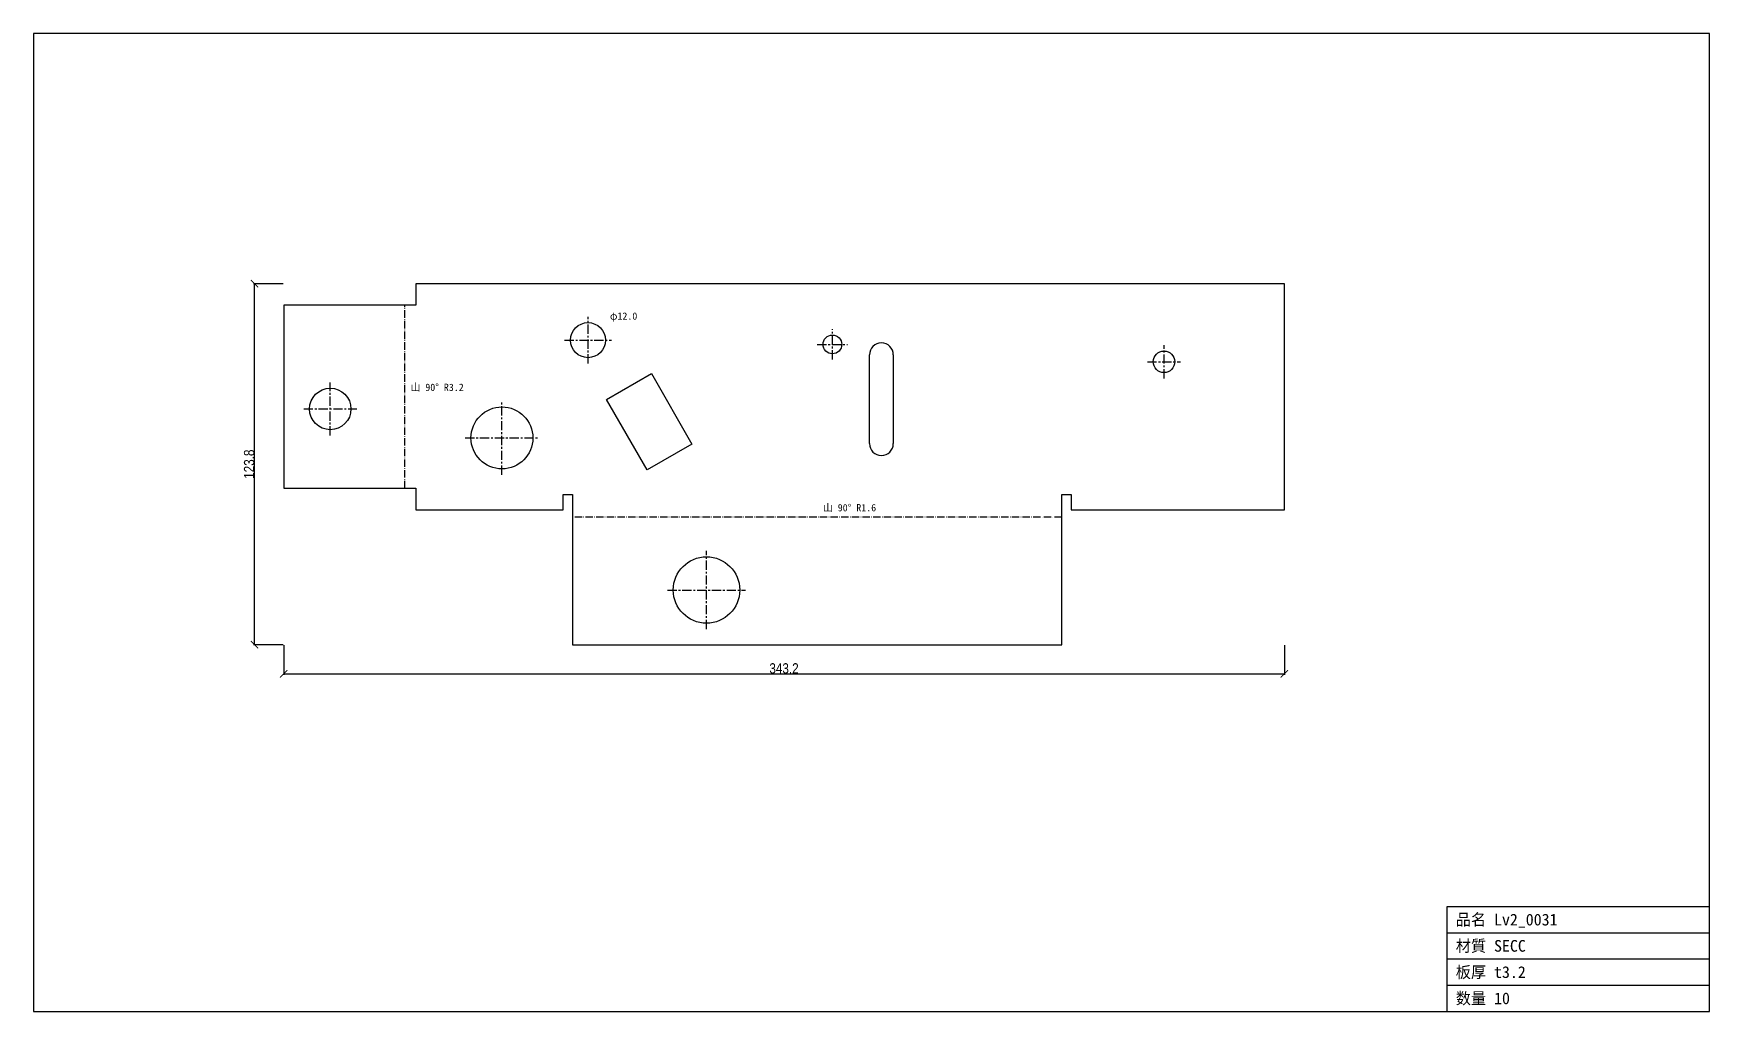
# Model space of a CAD drawing. Header units: millimetres. Extents: x -131 to 444, y -172 to 163.
import ezdxf

# ---------------------------------------------------------------- set-up
doc = ezdxf.new("R2010")
doc.units = ezdxf.units.MM
doc.linetypes.add('CENTER', pattern=[5.08, 3.175, -0.635, 0.635, -0.635])
doc.linetypes.add('DASHDOT', pattern=[3.556, 2.54, -0.508, 0, -0.508])
for name, color, linetype in [('中心線', 7, 'Continuous'), ('図枠', 7, 'Continuous'), ('外形', 7, 'Continuous'), ('寸法', 7, 'Continuous'), ('文字', 7, 'Continuous'), ('曲げ線', 7, 'Continuous')]:
    doc.layers.add(name, color=color, linetype=linetype)
doc.styles.add('OpenSansCondensed-Light', font='OpenSansCondensed-Light.ttf')
doc.dimstyles.new('EZDXF', dxfattribs={"dimtxt": 0.25, "dimasz": 0.175, "dimexe": 0.375, "dimexo": 0.125, "dimgap": 0.1, "dimtad": 1, "dimlfac": 100, "dimzin": 12, "dimdsep": 46, "dimtxsty": 'OpenSansCondensed-Light', "dimblk": 'ARCHTICK', "dimcen": 2.5, "dimazin": 3, "dimtfac": 0.5, "dimtmove": 2, "dimatfit": 3})

# ---------------------------------------------------------------- blocks, each defined once
blk = doc.blocks.new('_ARCHTICK')
at = {"color": 0, "linetype": 'BYBLOCK', "const_width": 0.15}
blk.add_lwpolyline([(-0.5, -0.5), (0.5, 0.5)], dxfattribs=at)

msp = doc.modelspace()

# ---------------------------------------------------------------- linework, layer by layer
at = {"layer": '中心線', "color": 1, "linetype": 'CENTER'}
for p, q in [((59.1, 50.19), (59.1, 66.21)), ((51.09, 58.2), (67.11, 58.2)), ((142.91, 51.54), (142.91, 61.97)), ((137.69, 56.75), (148.12, 56.75)), ((256.63, 45.08), (256.63, 56.48)), ((250.93, 50.78), (262.33, 50.78)), ((-29.29, 25.51), (-29.29, 43.72)), ((-38.39, 34.61), (-20.18, 34.61)), ((29.59, 12.04), (29.59, 37.3)), ((16.96, 24.67), (42.22, 24.67)), ((99.73, -40.88), (99.73, -14.09)), ((86.33, -27.48), (113.12, -27.48))]:
    msp.add_line(p, q, dxfattribs=at)
at = {"layer": '図枠'}
for p, q in [((443.68, 163.35), (-131.05, 163.35)), ((-131.05, 163.35), (-131.05, -172.01)), ((443.68, -172.01), (443.68, 163.35)), ((353.68, -172.01), (353.68, -136.01)), ((353.68, -136.01), (443.68, -136.01)), ((353.68, -145.01), (443.68, -145.01)), ((353.68, -154.01), (443.68, -154.01)), ((353.68, -163.01), (443.68, -163.01)), ((-131.05, -172.01), (443.68, -172.01))]:
    msp.add_line(p, q, dxfattribs=at)
at = {"layer": '外形'}
for p, q in [((297.89, 77.57), (0, 77.57)), ((0, 77.57), (0, 70.17)), ((297.89, 0), (297.89, 77.57)), ((0, 70.17), (-45.26, 70.17)), ((-45.26, 70.17), (-45.26, 7.4)), ((155.62, 22.72), (155.62, 53.19)), ((163.78, 53.19), (163.78, 22.72)), ((65.47, 37.84), (80.82, 46.71)), ((80.82, 46.71), (94.75, 22.58)), ((79.4, 13.71), (65.47, 37.84)), ((94.75, 22.58), (79.4, 13.71)), ((-45.26, 7.4), (0, 7.4)), ((0, 7.4), (0, 0)), ((0, 0), (50.54, 0)), ((50.54, 0), (50.54, 5.3)), ((50.54, 5.3), (53.74, 5.3)), ((53.74, 5.3), (53.74, -46.23)), ((221.6, -46.23), (221.6, 5.3)), ((221.6, 5.3), (224.8, 5.3)), ((224.8, 5.3), (224.8, 0)), ((224.8, 0), (297.89, 0)), ((53.74, -46.23), (221.6, -46.23))]:
    msp.add_line(p, q, dxfattribs=at)
for centre, radius in [((59.1, 58.2), 6.01), ((142.91, 56.75), 3.21), ((256.63, 50.78), 3.7), ((-29.29, 34.61), 7.11), ((29.59, 24.67), 10.63), ((99.73, -27.48), 11.39)]:
    msp.add_circle(centre, radius, dxfattribs=at)
for centre, start, end in [((159.7, 53.19), 0, 180), ((159.7, 22.72), 180, 0)]:
    msp.add_arc(centre, 4.08, start, end, dxfattribs=at)
at = {"layer": '曲げ線', "color": 4, "linetype": 'DASHDOT'}
for p, q in [((-3.77, 7.4), (-3.77, 70.17)), ((221.6, -2.51), (53.74, -2.51))]:
    msp.add_line(p, q, dxfattribs=at)

# ---------------------------------------------------------------- texts
at = {"layer": '文字'}
for s, height, p in [('φ12.0', 2.5, (66.61, 65.21)), ('山 90° R3.2', 2.5, (-1.77, 40.78)), ('山 90° R1.6', 2.5, (139.67, -0.51)), ('品名 Lv2_0031', 4, (356.68, -142.51)), ('材質 SECC', 4, (356.68, -151.51)), ('板厚 t3.2', 4, (356.68, -160.51)), ('数量 10', 4, (356.68, -169.51))]:
    msp.add_text(s, height=height, dxfattribs=at).set_placement(p)

# ---------------------------------------------------------------- dimensions: what is measured, and where the dimension line sits
at = {"layer": '寸法'}
msp.add_linear_dim(base=(-55.26, -46.23), p1=(-45.26, -46.23), p2=(-45.26, 77.57), angle=90, dimstyle='EZDXF', override={"dimtxt": 3.5, "dimasz": 2.5, "dimdec": 1, "dimlfac": 1}, dxfattribs=at).render()
msp.add_linear_dim(base=(-45.2627, -56.2261), p1=(-45.2627, -46.2261), p2=(297.8909, -46.2261), dimstyle='EZDXF', override={"dimtxt": 3.5, "dimasz": 2.5, "dimdec": 1, "dimlfac": 1}, dxfattribs=at).render()

doc.saveas('drawing.dxf')
